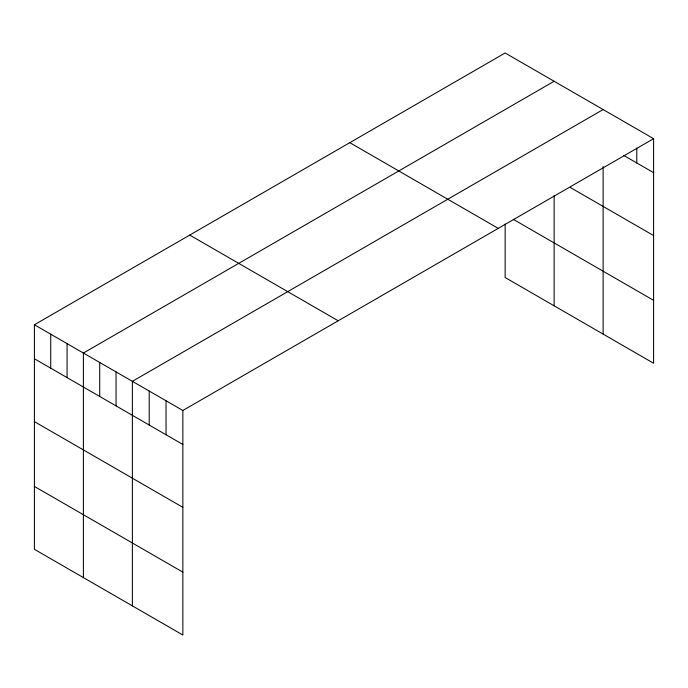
<?xml version="1.0" encoding="UTF-8"?>
<svg xmlns="http://www.w3.org/2000/svg" width="688" height="688" viewBox="0 0 688 688"><rect width="100%" height="100%" fill="white"/><g stroke="black" fill="none" stroke-linecap="round" stroke-linejoin="round"><path stroke-width="1.03" d="M653.6 138.692L182.853 410.478L182.853 635.015L34.4 549.308L34.4 324.762L505.147 52.985L653.6 138.692L653.6 363.238L505.147 277.522L505.147 224.073M554.132 81.27L83.394 353.047L83.394 577.593M603.127 109.555L132.38 381.333L132.38 605.87M623.491 155.29L653.6 172.671M570.464 187.557L653.6 235.563M513.308 219.352L653.6 300.346M349.796 142.674L498.258 228.382M189.742 235.081L338.204 320.789M34.4 324.762L182.853 410.478M34.4 358.749L182.853 444.457M34.4 421.632L182.853 507.34M34.4 486.425L182.853 572.132M636.778 148.092L636.778 162.961M603.127 166.591L603.127 334.093M554.132 195.616L554.132 305.807M166.032 400.76L166.032 434.739M149.21 391.051L149.21 425.029M116.048 371.907L116.048 405.886M99.717 362.481L99.717 396.46M67.063 343.622L67.063 377.6M50.731 334.196L50.731 368.175"/></g></svg>
